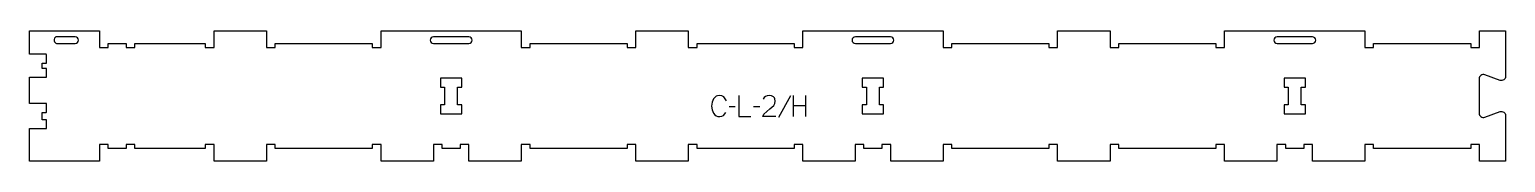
# Model space of a CAD drawing. Header units: millimetres. Extents: x -1047 to 1053, y -93 to 92.
import ezdxf

# ---------------------------------------------------------------- set-up
doc = ezdxf.new("R2010")
doc.units = ezdxf.units.MM
for name, color, linetype, true_color in [('1_ANYTOOL_1MMDEEP_LABELS_S', 2, 'Continuous', 0xffff00), ('3_ANYTOOL_CUTTHROUGH_INSID', 4, 'Continuous', 0x00ffff), ('4_ANYTOOL_CUTTHROUGH_OUTSI', 5, 'Continuous', 0x0000ff)]:
    doc.layers.add(name, color=color, linetype=linetype, true_color=true_color)

msp = doc.modelspace()

# ---------------------------------------------------------------- linework, layer by layer
at = {"layer": '1_ANYTOOL_1MMDEEP_LABELS_S'}
for p, q in [((39.2, 0), (39.2, -30)), ((57.5, -30), (57.5, 0)), ((-43, -16.1), (-51.7, -16.2)), ((-8.1, -16.1), (-16.9, -16.2)), ((35.7, -0.5), (18.5, -31.2)), ((57.5, -14.7), (39.2, -14.7))]:
    msp.add_line(p, q, dxfattribs=at)
msp.add_lwpolyline([(-55.6, -7.5, 0.131103), (-59.4, -2.1), (-62.1, -0.5), (-65.5, 0), (-68.1, -0.3), (-70.3, -1.2), (-72.2, -2.7), (-73.8, -4.7), (-75.9, -9.6), (-76.6, -15), (-75.9, -20.4), (-73.8, -25.3), (-72.2, -27.4), (-70.2, -28.8), (-67.8, -29.7), (-65.1, -30), (-62.3, -29.6), (-59.9, -28.4), (-56.3, -24.2)], format="xyb", dxfattribs=at)
for points in [[(-37.8, 0), (-37.8, -30), (-20.7, -30)], [(14.5, -30), (-3.8, -29.9), (-2.2, -26.5), (6.2, -19.1), (11.7, -14.4), (13.5, -11.6), (14, -8.2), (13.4, -4.7), (12.6, -3.3), (11.5, -2.1), (8.7, -0.5), (5.1, 0), (2.4, -0.3), (0.1, -1.3), (-1.9, -2.9), (-3.4, -5.1)]]:
    msp.add_lwpolyline(points, dxfattribs=at)
at = {"layer": '3_ANYTOOL_CUTTHROUGH_INSID'}
for points in [[(-982.1, 83.5), (-1007.9, 83.5), (-1008.6, 83.4), (-1009.4, 83.2), (-1010.1, 82.7), (-1011.3, 81.3), (-1011.8, 79.6), (-1011.8, 77.9), (-1011.3, 76.2), (-1010.1, 74.8), (-1009.4, 74.4), (-1008.6, 74.1), (-1007.9, 74), (-982.1, 74, 1)], [(-422.1, 83.5), (-472.1, 83.5, 1), (-472.1, 74), (-422.1, 74, 1)], [(177.9, 83.5), (127.9, 83.5, 1), (127.9, 74), (177.9, 74, 1)], [(777.9, 83.5), (727.9, 83.5, 1), (727.9, 74), (777.9, 74, 1)]]:
    msp.add_lwpolyline(points, format="xyb", close=True, dxfattribs=at)
for points in [[(-437.9, -13.5), (-437.9, 12), (-431.9, 12), (-431.9, 24.5), (-462.4, 24.5), (-462.4, 12), (-456.4, 12), (-456.4, -13.5), (-462.4, -13.5), (-462.4, -26), (-431.9, -26), (-431.9, -13.5)], [(162.1, -13.5), (162.1, 12), (168.1, 12), (168.1, 24.5), (137.6, 24.5), (137.6, 12), (143.6, 12), (143.6, -13.5), (137.6, -13.5), (137.6, -26), (168.1, -26), (168.1, -13.5)], [(762.1, -13.5), (762.1, 12), (768.1, 12), (768.1, 24.5), (737.6, 24.5), (737.6, 12), (743.6, 12), (743.6, -13.5), (737.6, -13.5), (737.6, -26), (768.1, -26), (768.1, -13.5)]]:
    msp.add_lwpolyline(points, close=True, dxfattribs=at)
at = {"layer": '4_ANYTOOL_CUTTHROUGH_OUTSI'}
msp.add_lwpolyline([(1052.6, 26.9, -0.522099), (1044.9, 21.5), (1023.2, 29.5, 0.015611), (1023.2, 29.5, 0.502397), (1015.1, 23.5), (1015.1, -25, 0.502397), (1023.2, -31, 0.015604), (1023.2, -31), (1044.9, -23, -0.522094), (1052.6, -28.4), (1052.6, -93.5), (1015.6, -93.5), (1015.6, -69.7, 0.414214), (1015.4, -69.5), (1003.4, -69.5, 0.414214), (1003.1, -69.7), (1003.1, -75.5), (865.1, -75.5), (865.1, -69.7, 0.414214), (864.9, -69.5), (852.9, -69.5, 0.414214), (852.6, -69.7), (852.6, -93.5), (778.1, -93.5), (778.1, -69.7, 0.414214), (777.9, -69.5), (765.9, -69.5, 0.414214), (765.6, -69.7), (765.6, -75.5), (740.1, -75.5), (740.1, -69.7, 0.414214), (739.9, -69.5), (727.9, -69.5, 0.414214), (727.6, -69.7), (727.6, -93.5), (653.1, -93.5), (653.1, -69.7, 0.414214), (652.9, -69.5), (640.9, -69.5, 0.414214), (640.6, -69.7), (640.6, -75.5), (502.6, -75.5), (502.6, -69.7, 0.414214), (502.4, -69.5), (490.4, -69.5, 0.414214), (490.1, -69.7), (490.1, -93.5), (415.6, -93.5), (415.6, -69.7, 0.414214), (415.4, -69.5), (403.4, -69.5, 0.414214), (403.1, -69.7), (403.1, -75.5), (265.1, -75.5), (265.1, -69.7, 0.414214), (264.9, -69.5), (252.9, -69.5, 0.414214), (252.6, -69.7), (252.6, -93.5), (178.1, -93.5), (178.1, -69.7, 0.414214), (177.9, -69.5), (165.9, -69.5, 0.414214), (165.6, -69.7), (165.6, -75.5), (140.1, -75.5), (140.1, -69.7, 0.414214), (139.9, -69.5), (127.9, -69.5, 0.414214), (127.6, -69.7), (127.6, -93.5), (53.1, -93.5), (53.1, -69.7, 0.414214), (52.9, -69.5), (40.9, -69.5, 0.414214), (40.6, -69.7), (40.6, -75.5), (-97.4, -75.5), (-97.4, -69.7, 0.414214), (-97.6, -69.5), (-109.6, -69.5, 0.414214), (-109.9, -69.7), (-109.9, -93.5), (-184.4, -93.5), (-184.4, -69.7, 0.414214), (-184.6, -69.5), (-196.6, -69.5, 0.414214), (-196.9, -69.7), (-196.9, -75.5), (-334.9, -75.5), (-334.9, -69.7, 0.414214), (-335.1, -69.5), (-347.1, -69.5, 0.414214), (-347.4, -69.7), (-347.4, -93.5), (-421.9, -93.5), (-421.9, -69.7, 0.414214), (-422.1, -69.5), (-434.1, -69.5, 0.414214), (-434.4, -69.7), (-434.4, -75.5), (-459.9, -75.5), (-459.9, -69.7, 0.414214), (-460.1, -69.5), (-472.1, -69.5, 0.414214), (-472.4, -69.7), (-472.4, -93.5), (-546.9, -93.5), (-546.9, -69.7, 0.414214), (-547.1, -69.5), (-559.1, -69.5, 0.414214), (-559.4, -69.7), (-559.4, -75.5), (-697.4, -75.5), (-697.4, -69.7, 0.414214), (-697.6, -69.5), (-709.6, -69.5, 0.414214), (-709.9, -69.7), (-709.9, -93.5), (-784.4, -93.5), (-784.4, -69.7, 0.414214), (-784.6, -69.5), (-796.6, -69.5, 0.414214), (-796.9, -69.7), (-796.9, -75.5), (-896.9, -75.5), (-896.9, -69.7, 0.414214), (-897.1, -69.5), (-909.1, -69.5, 0.414214), (-909.4, -69.7), (-909.4, -75.5), (-934.9, -75.5), (-934.9, -69.7, 0.414214), (-935.1, -69.5), (-947.1, -69.5, 0.414214), (-947.4, -69.7), (-947.4, -93.5), (-1046.9, -93.5), (-1046.9, -47), (-1023.1, -47, 0.414214), (-1022.9, -46.7), (-1022.9, -34.7, 0.414214), (-1023.1, -34.5), (-1028.9, -34.5), (-1028.9, -24), (-1023.1, -24, 0.414214), (-1022.9, -23.7), (-1022.9, -11.7, 0.414214), (-1023.1, -11.5), (-1046.9, -11.5), (-1046.9, 25.9), (-1023.1, 25.9, 0.414214), (-1022.9, 26.2), (-1022.9, 38.2, 0.414214), (-1023.1, 38.4), (-1028.9, 38.4), (-1028.9, 46), (-1023.1, 46, 0.414214), (-1022.9, 46.3), (-1022.9, 58.3, 0.414214), (-1023.1, 58.5), (-1046.9, 58.5), (-1046.9, 92), (-947.4, 92), (-947.4, 68.3, 0.414214), (-947.1, 68), (-935.1, 68, 0.414214), (-934.9, 68.3), (-934.9, 74), (-909.4, 74), (-909.4, 68.3, 0.414214), (-909.1, 68), (-897.1, 68, 0.414214), (-896.9, 68.3), (-896.9, 74), (-796.9, 74), (-796.9, 68.3, 0.414214), (-796.6, 68), (-784.6, 68, 0.414214), (-784.4, 68.3), (-784.4, 92), (-709.9, 92), (-709.9, 68.3, 0.414214), (-709.6, 68), (-697.6, 68, 0.414214), (-697.4, 68.3), (-697.4, 74), (-559.4, 74), (-559.4, 68.3, 0.414214), (-559.1, 68), (-547.1, 68, 0.414214), (-546.9, 68.3), (-546.9, 92), (-347.4, 92), (-347.4, 68.3, 0.414214), (-347.1, 68), (-335.1, 68, 0.414214), (-334.9, 68.3), (-334.9, 74), (-196.9, 74), (-196.9, 68.3, 0.414214), (-196.6, 68), (-184.6, 68, 0.414214), (-184.4, 68.3), (-184.4, 92), (-109.9, 92), (-109.9, 68.3, 0.414214), (-109.6, 68), (-97.6, 68, 0.414214), (-97.4, 68.3), (-97.4, 74), (40.6, 74), (40.6, 68.3, 0.414214), (40.9, 68), (52.9, 68, 0.414214), (53.1, 68.3), (53.1, 92), (252.6, 92), (252.6, 68.3, 0.414214), (252.9, 68), (264.9, 68, 0.414214), (265.1, 68.3), (265.1, 74), (403.1, 74), (403.1, 68.3, 0.414214), (403.4, 68), (415.4, 68, 0.414214), (415.6, 68.3), (415.6, 92), (490.1, 92), (490.1, 68.3, 0.414214), (490.4, 68), (502.4, 68, 0.414214), (502.6, 68.3), (502.6, 74), (640.6, 74), (640.6, 68.3, 0.414214), (640.9, 68), (652.9, 68, 0.414214), (653.1, 68.3), (653.1, 92), (852.6, 92), (852.6, 68.3, 0.414214), (852.9, 68), (864.9, 68, 0.414214), (865.1, 68.3), (865.1, 74), (1003.1, 74), (1003.1, 68.3, 0.414214), (1003.4, 68), (1015.4, 68, 0.414214), (1015.6, 68.3), (1015.6, 92), (1052.6, 92)], format="xyb", close=True, dxfattribs=at)

doc.saveas('drawing.dxf')
